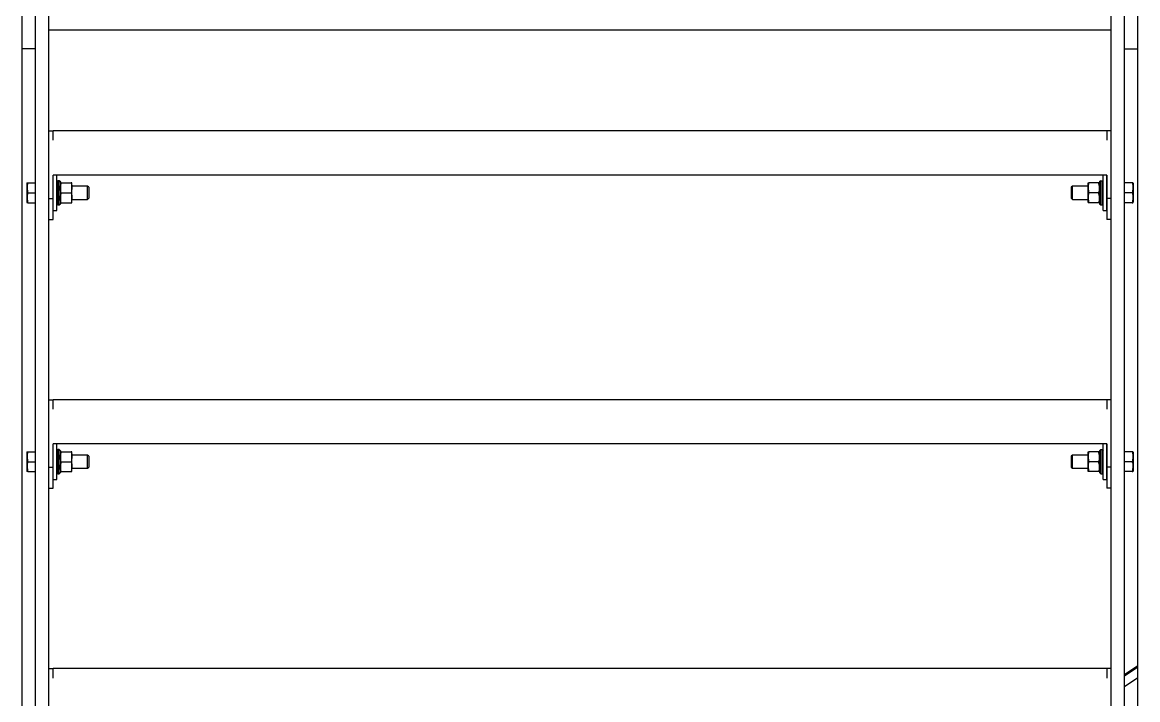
# Model space of a CAD drawing. Header units: millimetres. Extents: x 1293 to 41893, y 1011 to 26911.
# Drawn here: x 16264 to 17064, y 5925 to 6411 of the extents above; entities that cross this region are included whole.
import ezdxf

# ---------------------------------------------------------------- set-up
doc = ezdxf.new("R2010")
doc.units = ezdxf.units.MM
doc.header["$LTSCALE"] = 50
doc.layers.add('PASILLOS', color=2, linetype='Continuous')

msp = doc.modelspace()

# ---------------------------------------------------------------- linework, layer by layer
at = {"color": 7, "linetype": 'Continuous', "lineweight": 25}
for p, q in [((17044.6378232, 6405.5345175), (16282.6378232, 6405.5345175)), ((17054.1628232, 5943.3192223), (17063.6878232, 5949.8303928)), ((17054.1628232, 5942.4773465), (17063.6878232, 5948.9838967)), ((17054.1628232, 5934.7872137), (17063.6878232, 5941.2937639))]:
    msp.add_line(p, q, dxfattribs=at)
at = {"layer": 'PASILLOS', "linetype": 'Continuous', "lineweight": 25}
for p, q in [((16263.5878232, 5351.8920804), (16263.5878232, 7813.7229944)), ((17063.6878232, 5351.8920804), (17063.6878232, 7813.7229944)), ((16282.6378232, 4373.9816934), (16282.6378232, 6718.9945175)), ((17044.6378232, 4373.9816934), (17044.6378232, 6718.9945175)), ((16273.1128232, 5631.1268201), (16273.1128232, 6582.3611279)), ((17054.1628232, 5631.1268201), (17054.1628232, 6582.3611279)), ((16273.1128232, 6392.1082346), (16263.5878232, 6392.1082346)), ((17054.1628232, 6392.1082346), (17063.6878232, 6392.1082346)), ((16282.6378232, 6333.3219517), (16285.8178232, 6333.3219517)), ((16285.8178232, 6326.4899517), (16285.8178232, 6333.3219517)), ((17041.4678232, 6333.3219517), (16285.8178232, 6333.3219517)), ((17041.4678232, 6333.3219517), (17041.4678232, 6326.4899517)), ((17044.6478232, 6333.3219517), (17041.4678232, 6333.3219517)), ((16285.8178232, 6284.8219517), (16285.8178232, 6301.5719517)), ((17041.4678232, 6301.5719517), (16285.8178232, 6301.5719517)), ((16288.3528232, 6276.1719517), (16288.3528232, 6301.5719517)), ((16289.1465732, 6297.5019517), (16288.3528232, 6296.7082017)), ((16288.3528232, 6296.7079588), (16289.1465732, 6297.5016842)), ((16290.0990732, 6297.5019517), (16289.1465732, 6297.5019517)), ((16289.1465732, 6297.5016842), (16289.1465732, 6280.2419517)), ((16290.0990732, 6297.5016842), (16289.1465732, 6297.5016842)), ((16290.8928232, 6296.7082017), (16290.0990732, 6297.5019517)), ((16290.0990732, 6280.2419517), (16290.0990732, 6297.5016842)), ((16290.0990732, 6297.5016842), (16290.8928232, 6296.7079588)), ((17036.3828232, 6296.7082017), (17037.1765732, 6297.5019517)), ((17037.1765732, 6297.5016842), (17036.3828232, 6296.7079588)), ((17037.1765732, 6297.5019517), (17038.1290732, 6297.5019517)), ((17037.1765732, 6280.2419517), (17037.1765732, 6297.5016842)), ((17037.1765732, 6297.5016842), (17038.1290732, 6297.5016842)), ((17038.1290732, 6297.5019517), (17038.9228232, 6296.7082017)), ((17038.1290732, 6297.5016842), (17038.1290732, 6280.2419517)), ((17038.9228232, 6296.7079588), (17038.1290732, 6297.5016842)), ((17038.9228232, 6276.1719517), (17038.9228232, 6301.5719517)), ((17041.4628232, 6276.1719517), (17041.4628232, 6301.5719517)), ((17041.4678232, 6301.5719517), (17041.4678232, 6284.8219517)), ((16266.9753216, 6296.0157017), (16266.7628232, 6295.6476437)), ((16266.7628232, 6295.6476437), (16266.7628232, 6282.0962597)), ((16267.6133756, 6296.0157017), (16273.1128232, 6296.0157017)), ((16267.6133756, 6288.8719517), (16273.1128232, 6288.8719517)), ((16290.8928232, 6296.7079588), (16290.8928232, 6296.7082017)), ((16290.8928232, 6296.7079588), (16290.8928232, 6281.0357017)), ((16290.9301385, 6296.0157017), (16290.8928232, 6295.9510697)), ((16291.5664341, 6296.0157017), (16298.5535872, 6296.0157017)), ((16291.571719, 6288.8719517), (16298.5483024, 6288.8719517)), ((16299.2271982, 6281.7928337), (16299.2271982, 6295.9510697)), ((16310.4190732, 6293.6344517), (16299.2271982, 6293.6344517)), ((16311.2128232, 6292.8407017), (16310.4190732, 6293.6344517)), ((16310.4190732, 6284.1094517), (16310.4190732, 6293.6344517)), ((16311.2128232, 6292.8407017), (16311.2128232, 6284.9032017)), ((17016.8565732, 6293.6344517), (17016.0628232, 6292.8407017)), ((17016.0628232, 6292.8407017), (17016.0628232, 6284.9032017)), ((17028.0484482, 6293.6344517), (17016.8565732, 6293.6344517)), ((17016.8565732, 6284.1094517), (17016.8565732, 6293.6344517)), ((17028.0857635, 6296.0157017), (17028.0484482, 6295.9510697)), ((17028.0484482, 6281.7928337), (17028.0484482, 6295.9510697)), ((17035.7092122, 6296.0157017), (17028.7220591, 6296.0157017)), ((17035.7039274, 6288.8719517), (17028.727344, 6288.8719517)), ((17036.3828232, 6296.7079588), (17036.3828232, 6296.7082017)), ((17036.3828232, 6296.7079588), (17036.3828232, 6281.0357017)), ((17041.4678232, 6293.6344517), (17041.4628232, 6293.6344517)), ((17059.6622708, 6296.0157017), (17054.1628232, 6296.0157017)), ((17059.6622708, 6288.8719517), (17054.1628232, 6288.8719517)), ((17060.5128232, 6295.6476437), (17060.3003248, 6296.0157017)), ((17060.5128232, 6295.6476437), (17060.5128232, 6282.0962597)), ((16266.7628232, 6282.0962597), (16266.9753216, 6281.7282017)), ((16267.6133756, 6281.7282017), (16273.1128232, 6281.7282017)), ((16282.6378232, 6284.8219517), (16285.8178232, 6284.8219517)), ((16285.8178232, 6269.8219517), (16285.8178232, 6284.8219517)), ((16288.3528232, 6281.0357017), (16289.1465732, 6280.2419517)), ((16290.0990732, 6280.2419517), (16290.8928232, 6281.0357017)), ((16291.5664341, 6281.7282017), (16298.5535872, 6281.7282017)), ((16299.1898829, 6281.7282017), (16299.2271982, 6281.7928337)), ((16299.2271982, 6284.1094517), (16310.4190732, 6284.1094517)), ((16310.4190732, 6284.1094517), (16311.2128232, 6284.9032017)), ((17016.0628232, 6284.9032017), (17016.8565732, 6284.1094517)), ((17016.8565732, 6284.1094517), (17028.0484482, 6284.1094517)), ((17035.7092122, 6281.7282017), (17028.7220591, 6281.7282017)), ((17036.3455079, 6281.7282017), (17036.3828232, 6281.7928337)), ((17036.3828232, 6281.0357017), (17037.1765732, 6280.2419517)), ((17038.1290732, 6280.2419517), (17038.9228232, 6281.0357017)), ((17041.4628232, 6284.1094517), (17041.4678232, 6284.1094517)), ((17044.6378232, 6284.8219517), (17041.4678232, 6284.8219517)), ((17041.4678232, 6284.8219517), (17041.4678232, 6269.8219517)), ((17059.6622708, 6281.7282017), (17054.1628232, 6281.7282017)), ((17060.3003248, 6281.7282017), (17060.5128232, 6282.0962597)), ((16285.8178232, 6276.1719517), (16288.3528232, 6276.1719517)), ((16289.1465732, 6280.2419517), (16290.0990732, 6280.2419517)), ((17037.1765732, 6280.2419517), (17038.1290732, 6280.2419517)), ((17038.9228232, 6276.1719517), (17041.4628232, 6276.1719517)), ((16282.6378232, 6269.8219517), (16285.8178232, 6269.8219517)), ((17044.6378232, 6269.8219517), (17041.4678232, 6269.8219517)), ((16282.6378232, 6140.4856688), (16285.8178232, 6140.4856688)), ((16285.8178232, 6133.6536688), (16285.8178232, 6140.4856688)), ((17041.4678232, 6140.4856688), (16285.8178232, 6140.4856688)), ((17041.4678232, 6140.4856688), (17041.4678232, 6133.6536688)), ((17044.6478232, 6140.4856688), (17041.4678232, 6140.4856688)), ((16285.8178232, 6091.9856688), (16285.8178232, 6108.7356688)), ((17041.4678232, 6108.7356688), (16285.8178232, 6108.7356688)), ((16288.3528232, 6083.3356688), (16288.3528232, 6108.7356688)), ((17038.9228232, 6083.3356688), (17038.9228232, 6108.7356688)), ((17041.4628232, 6083.3356688), (17041.4628232, 6108.7356688)), ((17041.4678232, 6108.7356688), (17041.4678232, 6091.9856688)), ((16266.9753216, 6103.1794188), (16266.7628232, 6102.8113608)), ((16266.7628232, 6102.8113608), (16266.7628232, 6089.2599768)), ((16267.6133756, 6103.1794188), (16273.1128232, 6103.1794188)), ((16289.1465732, 6104.6656688), (16288.3528232, 6103.8719188)), ((16288.3528232, 6103.8716759), (16289.1465732, 6104.6654013)), ((16290.0990732, 6104.6656688), (16289.1465732, 6104.6656688)), ((16289.1465732, 6104.6654013), (16289.1465732, 6087.4056688)), ((16290.0990732, 6104.6654013), (16289.1465732, 6104.6654013)), ((16290.8928232, 6103.8719188), (16290.0990732, 6104.6656688)), ((16290.0990732, 6087.4056688), (16290.0990732, 6104.6654013)), ((16290.0990732, 6104.6654013), (16290.8928232, 6103.8716759)), ((16290.8928232, 6103.8716759), (16290.8928232, 6103.8719188)), ((16290.8928232, 6103.8716759), (16290.8928232, 6088.1994188)), ((16290.9301385, 6103.1794188), (16290.8928232, 6103.1147868)), ((16291.5664341, 6103.1794188), (16298.5535872, 6103.1794188)), ((16299.2271982, 6088.9565508), (16299.2271982, 6103.1147868)), ((16310.4190732, 6100.7981688), (16299.2271982, 6100.7981688)), ((16311.2128232, 6100.0044188), (16310.4190732, 6100.7981688)), ((16310.4190732, 6091.2731688), (16310.4190732, 6100.7981688)), ((16311.2128232, 6100.0044188), (16311.2128232, 6092.0669188)), ((17016.8565732, 6100.7981688), (17016.0628232, 6100.0044188)), ((17016.0628232, 6100.0044188), (17016.0628232, 6092.0669188)), ((17028.0484482, 6100.7981688), (17016.8565732, 6100.7981688)), ((17016.8565732, 6091.2731688), (17016.8565732, 6100.7981688)), ((17028.0857635, 6103.1794188), (17028.0484482, 6103.1147868)), ((17028.0484482, 6088.9565508), (17028.0484482, 6103.1147868)), ((17035.7092122, 6103.1794188), (17028.7220591, 6103.1794188)), ((17036.3828232, 6103.8719188), (17037.1765732, 6104.6656688)), ((17037.1765732, 6104.6654013), (17036.3828232, 6103.8716759)), ((17036.3828232, 6103.8716759), (17036.3828232, 6103.8719188)), ((17036.3828232, 6103.8716759), (17036.3828232, 6088.1994188)), ((17037.1765732, 6104.6656688), (17038.1290732, 6104.6656688)), ((17037.1765732, 6087.4056688), (17037.1765732, 6104.6654013)), ((17037.1765732, 6104.6654013), (17038.1290732, 6104.6654013)), ((17038.1290732, 6104.6656688), (17038.9228232, 6103.8719188)), ((17038.1290732, 6104.6654013), (17038.1290732, 6087.4056688)), ((17038.9228232, 6103.8716759), (17038.1290732, 6104.6654013)), ((17041.4678232, 6100.7981688), (17041.4628232, 6100.7981688)), ((17059.6622708, 6103.1794188), (17054.1628232, 6103.1794188)), ((17060.5128232, 6102.8113608), (17060.3003248, 6103.1794188)), ((17060.5128232, 6102.8113608), (17060.5128232, 6089.2599768)), ((16266.7628232, 6089.2599768), (16266.9753216, 6088.8919188)), ((16267.6133756, 6096.0356688), (16273.1128232, 6096.0356688)), ((16267.6133756, 6088.8919188), (16273.1128232, 6088.8919188)), ((16282.6378232, 6091.9856688), (16285.8178232, 6091.9856688)), ((16285.8178232, 6076.9856688), (16285.8178232, 6091.9856688)), ((16291.5664341, 6088.8919188), (16298.5535872, 6088.8919188)), ((16291.571719, 6096.0356688), (16298.5483024, 6096.0356688)), ((16299.1898829, 6088.8919188), (16299.2271982, 6088.9565508)), ((16299.2271982, 6091.2731688), (16310.4190732, 6091.2731688)), ((16310.4190732, 6091.2731688), (16311.2128232, 6092.0669188)), ((17016.0628232, 6092.0669188), (17016.8565732, 6091.2731688)), ((17016.8565732, 6091.2731688), (17028.0484482, 6091.2731688)), ((17035.7092122, 6088.8919188), (17028.7220591, 6088.8919188)), ((17035.7039274, 6096.0356688), (17028.727344, 6096.0356688)), ((17036.3455079, 6088.8919188), (17036.3828232, 6088.9565508)), ((17041.4628232, 6091.2731688), (17041.4678232, 6091.2731688)), ((17044.6378232, 6091.9856688), (17041.4678232, 6091.9856688)), ((17041.4678232, 6091.9856688), (17041.4678232, 6076.9856688)), ((17059.6622708, 6096.0356688), (17054.1628232, 6096.0356688)), ((17059.6622708, 6088.8919188), (17054.1628232, 6088.8919188)), ((17060.3003248, 6088.8919188), (17060.5128232, 6089.2599768)), ((16285.8178232, 6083.3356688), (16288.3528232, 6083.3356688)), ((16288.3528232, 6088.1994188), (16289.1465732, 6087.4056688)), ((16289.1465732, 6087.4056688), (16290.0990732, 6087.4056688)), ((16290.0990732, 6087.4056688), (16290.8928232, 6088.1994188)), ((17036.3828232, 6088.1994188), (17037.1765732, 6087.4056688)), ((17037.1765732, 6087.4056688), (17038.1290732, 6087.4056688)), ((17038.1290732, 6087.4056688), (17038.9228232, 6088.1994188)), ((17038.9228232, 6083.3356688), (17041.4628232, 6083.3356688)), ((16282.6378232, 6076.9856688), (16285.8178232, 6076.9856688)), ((17044.6378232, 6076.9856688), (17041.4678232, 6076.9856688)), ((16282.6378232, 5947.6493859), (16285.8178232, 5947.6493859)), ((16285.8178232, 5940.8173859), (16285.8178232, 5947.6493859)), ((17041.4678232, 5947.6493859), (16285.8178232, 5947.6493859)), ((17041.4678232, 5947.6493859), (17041.4678232, 5940.8173859)), ((17044.6478232, 5947.6493859), (17041.4678232, 5947.6493859))]:
    msp.add_line(p, q, dxfattribs=at)
for points, knots in [([(16267.6133756, 6296.0157017), (16267.430511, 6295.3960453), (16267.0608167, 6294.1432956), (16266.8556596, 6291.7120041), (16267.3199759, 6289.971665), (16267.6133756, 6288.8719517)], [0, 0, 0, 0, 0.2648633469, 0.5354700776, 1, 1, 1, 1]), ([(16267.6133756, 6288.8719517), (16267.430511, 6288.2522953), (16267.0608167, 6286.9995456), (16266.8556596, 6284.5682541), (16267.3199759, 6282.827915), (16267.6133756, 6281.7282017)], [0, 0, 0, 0, 0.2648633469, 0.5354700776, 1, 1, 1, 1]), ([(16267.0210364, 6296.0157017), (16267.0135213, 6296.0157017), (16266.9859959, 6296.0157017), (16267.3492781, 6296.0157017), (16267.6133756, 6296.0157017)], [0, 0, 0, 0, 0.2730240829, 1, 1, 1, 1]), ([(16291.5664341, 6281.7282017), (16291.383868, 6282.3472264), (16291.0147732, 6283.5987113), (16290.8107254, 6286.0301188), (16291.2768919, 6287.7709578), (16291.571719, 6288.8719517)], [0, 0, 0, 0, 0.26456636821, 0.53487491156, 1, 1, 1, 1]), ([(16291.571719, 6288.8719517), (16291.3882554, 6289.4914957), (16291.0173572, 6290.7439936), (16290.8095507, 6293.1751838), (16291.2733499, 6294.9157821), (16291.5664341, 6296.0157017)], [0, 0, 0, 0, 0.2648580026, 0.535448761, 1, 1, 1, 1]), ([(16291.5664341, 6296.0157017), (16291.3019147, 6296.0157017), (16290.9404454, 6296.0157017), (16290.9666539, 6296.0157017), (16290.9736834, 6296.0157017)], [0, 0, 0, 0, 0.7317895733, 1, 1, 1, 1]), ([(16298.5535872, 6296.0157017), (16298.7361534, 6295.396677), (16299.1052481, 6294.1451921), (16299.3092959, 6291.7137846), (16298.8431294, 6289.9729456), (16298.5483024, 6288.8719517)], [0, 0, 0, 0, 0.2645663682, 0.5348749116, 1, 1, 1, 1]), ([(16298.5483024, 6288.8719517), (16298.731766, 6288.2524077), (16299.1026641, 6286.9999098), (16299.3104706, 6284.5687196), (16298.8466714, 6282.8281213), (16298.5535872, 6281.7282017)], [0, 0, 0, 0, 0.2648580026, 0.535448761, 1, 1, 1, 1]), ([(16299.1439331, 6296.0157017), (16299.1518724, 6296.0157017), (16299.1814724, 6296.0157017), (16298.8189062, 6296.0157017), (16298.5535872, 6296.0157017)], [0, 0, 0, 0, 0.2682192491, 1, 1, 1, 1]), ([(17028.7220591, 6296.0157017), (17028.539493, 6295.396677), (17028.1703982, 6294.1451921), (17027.9663504, 6291.7137846), (17028.4325169, 6289.9729456), (17028.727344, 6288.8719517)], [0, 0, 0, 0, 0.2645663682, 0.5348749116, 1, 1, 1, 1]), ([(17028.727344, 6288.8719517), (17028.5438804, 6288.2524077), (17028.1729822, 6286.9999098), (17027.9651757, 6284.5687196), (17028.4289749, 6282.8281213), (17028.7220591, 6281.7282017)], [0, 0, 0, 0, 0.2648580026, 0.535448761, 1, 1, 1, 1]), ([(17028.1317139, 6296.0157017), (17028.1237765, 6296.0157017), (17028.0941808, 6296.0157017), (17028.4567377, 6296.0157017), (17028.7220591, 6296.0157017)], [0, 0, 0, 0, 0.2681935823, 1, 1, 1, 1]), ([(17035.7039274, 6288.8719517), (17035.887391, 6289.4914957), (17036.2582891, 6290.7439936), (17036.4660956, 6293.1751838), (17036.0022964, 6294.9157821), (17035.7092122, 6296.0157017)], [0, 0, 0, 0, 0.2648580026, 0.535448761, 1, 1, 1, 1]), ([(17035.7092122, 6281.7282017), (17035.8917784, 6282.3472264), (17036.2608731, 6283.5987113), (17036.4649209, 6286.0301188), (17035.9987544, 6287.7709578), (17035.7039274, 6288.8719517)], [0, 0, 0, 0, 0.26456636821, 0.53487491156, 1, 1, 1, 1]), ([(17035.7092122, 6296.0157017), (17035.9737279, 6296.0157017), (17036.3352117, 6296.0157017), (17036.3089966, 6296.0157017), (17036.3019644, 6296.0157017)], [0, 0, 0, 0, 0.7317498631, 1, 1, 1, 1]), ([(17059.6622708, 6296.0157017), (17059.8451353, 6295.3960453), (17060.2148297, 6294.1432956), (17060.4199868, 6291.7120041), (17059.9556704, 6289.971665), (17059.6622708, 6288.8719517)], [0, 0, 0, 0, 0.2648633469, 0.5354700776, 1, 1, 1, 1]), ([(17060.2546099, 6296.0157017), (17060.262125, 6296.0157017), (17060.2896505, 6296.0157017), (17059.9263682, 6296.0157017), (17059.6622708, 6296.0157017)], [0, 0, 0, 0, 0.2730240829, 1, 1, 1, 1]), ([(17059.6622708, 6288.8719517), (17059.8451353, 6288.2522953), (17060.2148297, 6286.9995456), (17060.4199868, 6284.5682541), (17059.9556704, 6282.827915), (17059.6622708, 6281.7282017)], [0, 0, 0, 0, 0.2648633469, 0.5354700776, 1, 1, 1, 1]), ([(16267.6133756, 6281.7282017), (16267.350072, 6281.7282017), (16266.9878664, 6281.7282017), (16267.0119948, 6281.7282017), (16267.0185832, 6281.7282017)], [0, 0, 0, 0, 0.7269449466, 1, 1, 1, 1]), ([(16290.9760883, 6281.7282017), (16290.968149, 6281.7282017), (16290.9385489, 6281.7282017), (16291.3011152, 6281.7282017), (16291.5664341, 6281.7282017)], [0, 0, 0, 0, 0.2682192491, 1, 1, 1, 1]), ([(16298.5535872, 6281.7282017), (16298.8181067, 6281.7282017), (16299.179576, 6281.7282017), (16299.1533674, 6281.7282017), (16299.146338, 6281.7282017)], [0, 0, 0, 0, 0.7317895733, 1, 1, 1, 1]), ([(17028.7220591, 6281.7282017), (17028.4575434, 6281.7282017), (17028.0960596, 6281.7282017), (17028.1222748, 6281.7282017), (17028.129307, 6281.7282017)], [0, 0, 0, 0, 0.7317498631, 1, 1, 1, 1]), ([(17036.2995575, 6281.7282017), (17036.3074948, 6281.7282017), (17036.3370905, 6281.7282017), (17035.9745336, 6281.7282017), (17035.7092122, 6281.7282017)], [0, 0, 0, 0, 0.2681935823, 1, 1, 1, 1]), ([(17059.6622708, 6281.7282017), (17059.9255743, 6281.7282017), (17060.28778, 6281.7282017), (17060.2636515, 6281.7282017), (17060.2570631, 6281.7282017)], [0, 0, 0, 0, 0.7269449466, 1, 1, 1, 1]), ([(16267.6133756, 6103.1794188), (16267.430511, 6102.5597624), (16267.0608167, 6101.3070127), (16266.8556596, 6098.8757211), (16267.3199759, 6097.1353821), (16267.6133756, 6096.0356688)], [0, 0, 0, 0, 0.2648633469, 0.5354700776, 1, 1, 1, 1]), ([(16267.0210364, 6103.1794188), (16267.0135213, 6103.1794188), (16266.9859959, 6103.1794188), (16267.3492781, 6103.1794188), (16267.6133756, 6103.1794188)], [0, 0, 0, 0, 0.2730240829, 1, 1, 1, 1]), ([(16291.571719, 6096.0356688), (16291.3882554, 6096.6552128), (16291.0173572, 6097.9077107), (16290.8095507, 6100.3389009), (16291.2733499, 6102.0794992), (16291.5664341, 6103.1794188)], [0, 0, 0, 0, 0.2648580026, 0.535448761, 1, 1, 1, 1]), ([(16291.5664341, 6103.1794188), (16291.3019147, 6103.1794188), (16290.9404454, 6103.1794188), (16290.9666539, 6103.1794188), (16290.9736834, 6103.1794188)], [0, 0, 0, 0, 0.7317895733, 1, 1, 1, 1]), ([(16298.5535872, 6103.1794188), (16298.7361534, 6102.5603941), (16299.1052481, 6101.3089092), (16299.3092959, 6098.8775017), (16298.8431294, 6097.1366627), (16298.5483024, 6096.0356688)], [0, 0, 0, 0, 0.2645663682, 0.5348749116, 1, 1, 1, 1]), ([(16299.1439331, 6103.1794188), (16299.1518724, 6103.1794188), (16299.1814724, 6103.1794188), (16298.8189062, 6103.1794188), (16298.5535872, 6103.1794188)], [0, 0, 0, 0, 0.2682192491, 1, 1, 1, 1]), ([(17028.7220591, 6103.1794188), (17028.539493, 6102.5603941), (17028.1703982, 6101.3089092), (17027.9663504, 6098.8775017), (17028.4325169, 6097.1366627), (17028.727344, 6096.0356688)], [0, 0, 0, 0, 0.2645663682, 0.5348749116, 1, 1, 1, 1]), ([(17028.1317139, 6103.1794188), (17028.1237765, 6103.1794188), (17028.0941808, 6103.1794188), (17028.4567377, 6103.1794188), (17028.7220591, 6103.1794188)], [0, 0, 0, 0, 0.2681935823, 1, 1, 1, 1]), ([(17035.7039274, 6096.0356688), (17035.887391, 6096.6552128), (17036.2582891, 6097.9077107), (17036.4660956, 6100.3389009), (17036.0022964, 6102.0794992), (17035.7092122, 6103.1794188)], [0, 0, 0, 0, 0.2648580026, 0.535448761, 1, 1, 1, 1]), ([(17035.7092122, 6103.1794188), (17035.9737279, 6103.1794188), (17036.3352117, 6103.1794188), (17036.3089966, 6103.1794188), (17036.3019644, 6103.1794188)], [0, 0, 0, 0, 0.7317498631, 1, 1, 1, 1]), ([(17059.6622708, 6103.1794188), (17059.8451353, 6102.5597624), (17060.2148297, 6101.3070127), (17060.4199868, 6098.8757211), (17059.9556704, 6097.1353821), (17059.6622708, 6096.0356688)], [0, 0, 0, 0, 0.2648633469, 0.5354700776, 1, 1, 1, 1]), ([(17060.2546099, 6103.1794188), (17060.262125, 6103.1794188), (17060.2896505, 6103.1794188), (17059.9263682, 6103.1794188), (17059.6622708, 6103.1794188)], [0, 0, 0, 0, 0.2730240829, 1, 1, 1, 1]), ([(16267.6133756, 6096.0356688), (16267.430511, 6095.4160124), (16267.0608167, 6094.1632627), (16266.8556596, 6091.7319711), (16267.3199759, 6089.9916321), (16267.6133756, 6088.8919188)], [0, 0, 0, 0, 0.2648633469, 0.5354700776, 1, 1, 1, 1]), ([(16267.6133756, 6088.8919188), (16267.350072, 6088.8919188), (16266.9878664, 6088.8919188), (16267.0119948, 6088.8919188), (16267.0185832, 6088.8919188)], [0, 0, 0, 0, 0.7269449466, 1, 1, 1, 1]), ([(16291.5664341, 6088.8919188), (16291.383868, 6089.5109435), (16291.0147732, 6090.7624284), (16290.8107254, 6093.1938359), (16291.2768919, 6094.9346749), (16291.571719, 6096.0356688)], [0, 0, 0, 0, 0.2645663682, 0.5348749116, 1, 1, 1, 1]), ([(16290.9760883, 6088.8919188), (16290.968149, 6088.8919188), (16290.9385489, 6088.8919188), (16291.3011152, 6088.8919188), (16291.5664341, 6088.8919188)], [0, 0, 0, 0, 0.2682192491, 1, 1, 1, 1]), ([(16298.5483024, 6096.0356688), (16298.731766, 6095.4161248), (16299.1026641, 6094.1636269), (16299.3104706, 6091.7324367), (16298.8466714, 6089.9918384), (16298.5535872, 6088.8919188)], [0, 0, 0, 0, 0.2648580026, 0.535448761, 1, 1, 1, 1]), ([(16298.5535872, 6088.8919188), (16298.8181067, 6088.8919188), (16299.179576, 6088.8919188), (16299.1533674, 6088.8919188), (16299.146338, 6088.8919188)], [0, 0, 0, 0, 0.7317895733, 1, 1, 1, 1]), ([(17028.727344, 6096.0356688), (17028.5438804, 6095.4161248), (17028.1729822, 6094.1636269), (17027.9651757, 6091.7324367), (17028.4289749, 6089.9918384), (17028.7220591, 6088.8919188)], [0, 0, 0, 0, 0.2648580026, 0.535448761, 1, 1, 1, 1]), ([(17028.7220591, 6088.8919188), (17028.4575434, 6088.8919188), (17028.0960596, 6088.8919188), (17028.1222748, 6088.8919188), (17028.129307, 6088.8919188)], [0, 0, 0, 0, 0.7317498631, 1, 1, 1, 1]), ([(17035.7092122, 6088.8919188), (17035.8917784, 6089.5109435), (17036.2608731, 6090.7624284), (17036.4649209, 6093.1938359), (17035.9987544, 6094.9346749), (17035.7039274, 6096.0356688)], [0, 0, 0, 0, 0.2645663682, 0.5348749116, 1, 1, 1, 1]), ([(17036.2995575, 6088.8919188), (17036.3074948, 6088.8919188), (17036.3370905, 6088.8919188), (17035.9745336, 6088.8919188), (17035.7092122, 6088.8919188)], [0, 0, 0, 0, 0.2681935823, 1, 1, 1, 1]), ([(17059.6622708, 6096.0356688), (17059.8451353, 6095.4160124), (17060.2148297, 6094.1632627), (17060.4199868, 6091.7319711), (17059.9556704, 6089.9916321), (17059.6622708, 6088.8919188)], [0, 0, 0, 0, 0.2648633469, 0.5354700776, 1, 1, 1, 1]), ([(17059.6622708, 6088.8919188), (17059.9255743, 6088.8919188), (17060.28778, 6088.8919188), (17060.2636515, 6088.8919188), (17060.2570631, 6088.8919188)], [0, 0, 0, 0, 0.7269449466, 1, 1, 1, 1])]:
    msp.add_open_spline(points, degree=3, knots=knots, dxfattribs=at)

doc.saveas('drawing.dxf')
